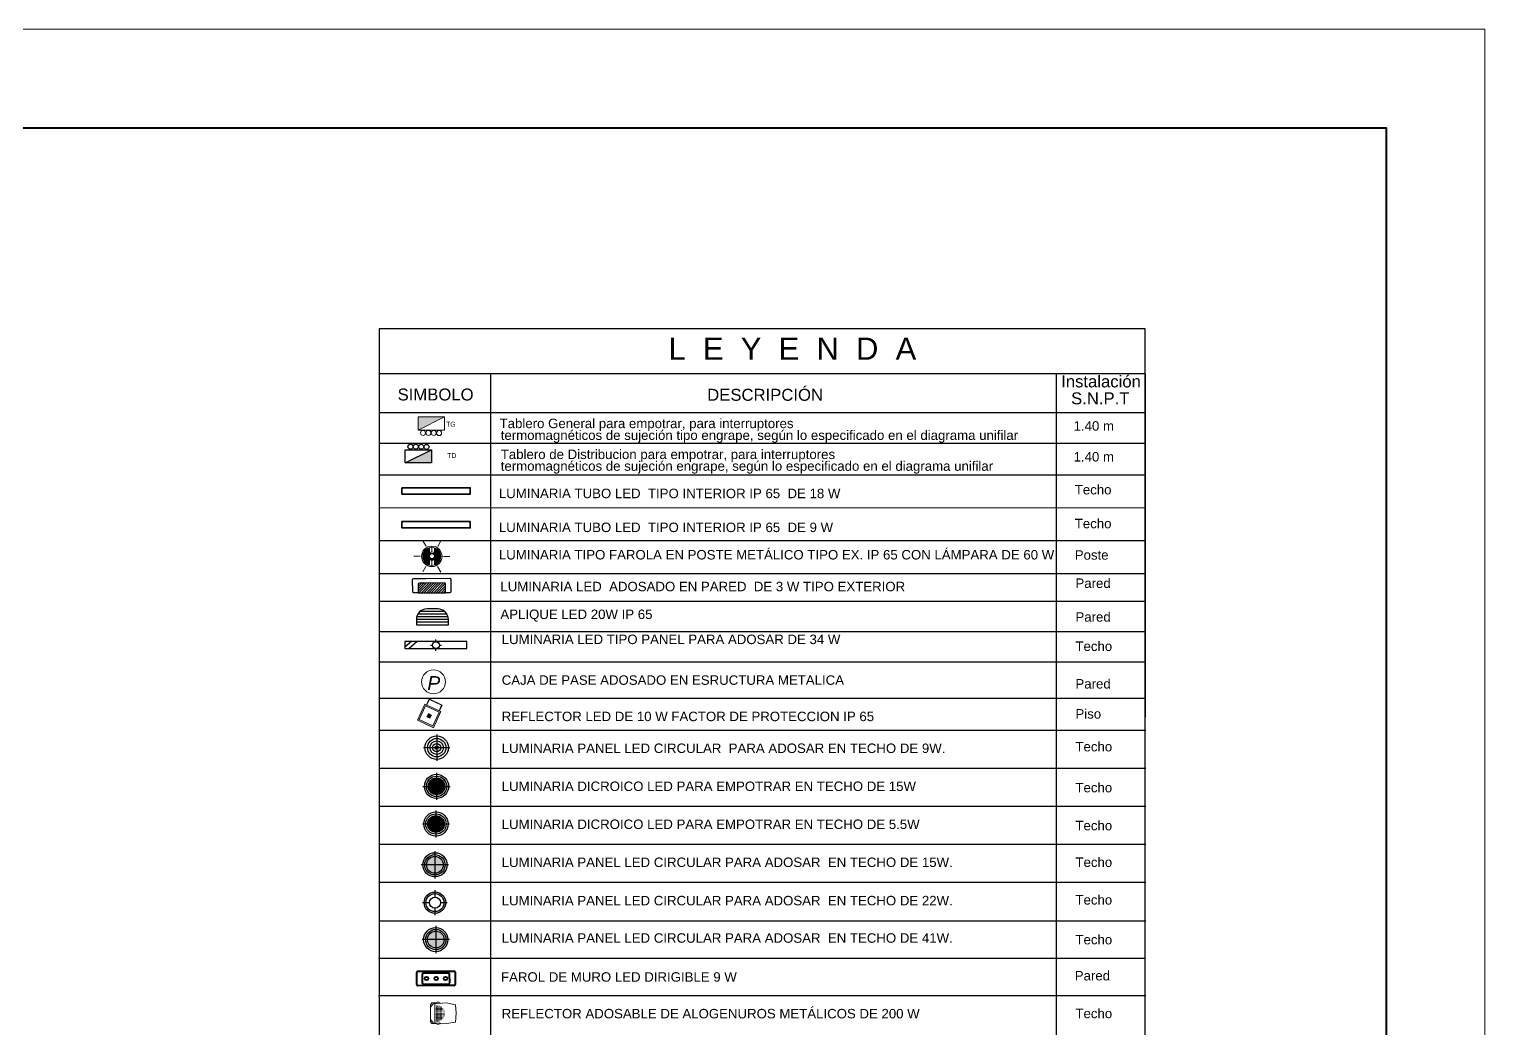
# Model space of a CAD drawing. Header units: metres. Extents: x -17 to 101, y 0 to 79.
# Drawn here: x 35.33 to 50.1, y 63.29 to 73.43 of the extents above; entities that cross this region are included whole.
import ezdxf
from ezdxf.enums import TextEntityAlignment as Align
from ezdxf.lldxf.tags import DXFTag

# ---------------------------------------------------------------- set-up
doc = ezdxf.new("R2010")
doc.units = ezdxf.units.M
doc.set_wipeout_variables(frame=1)
doc.linetypes.add('CONTINUA', pattern=[0])
doc.linetypes.add('HIDDEN2', pattern=[0.1875, 0.125, -0.0625])
for name, color, linetype in [('.', 40, 'Continuous'), ('IE-LEYENDA', 142, 'Continuous'), ('RED DE HUMO', 32, 'ACI')]:
    doc.layers.add(name, color=color, linetype=linetype)
for name, color, linetype, lineweight in [('A-DOOR', 31, 'Continuous', 18), ('ALUMBRADO', 1, 'Continuous', 30), ('alumbrado exterior', 3, 'Continuous', 15), ('Artefactos', 1, 'Continuous', 9), ('Capa1', 7, 'Continuous', 5), ('circ-alumb', 4, 'Continuous', 35), ('Cotas varias El', 253, 'Continuous', 13), ('ROTULO', 253, 'Continuous', 0), ('TOMACORRIENTE', 5, 'HIDDEN2', 30)]:
    doc.layers.add(name, color=color, linetype=linetype, lineweight=lineweight)
doc.styles.add('ESC50', font='ariali.ttf', dxfattribs={"height": 0.05})
doc.styles.get("Standard").update_dxf_attribs({"font": 'arial.ttf'})
doc.styles.add('style1', font='arial.ttf', dxfattribs={"height": 0.35})
tags = doc.linetypes.add('ACI', pattern='A,0.5,-0.2,["ACI",Standard,S=0.1,R=0,X=-0.1,Y=-0.05],-0.25', length=0.95).pattern_tags.tags
tags[6] = DXFTag(74, 10)

# ---------------------------------------------------------------- blocks, each defined once
blk = doc.blocks.new('TD ALUMBRADO 1')
at = {"layer": 'ALUMBRADO'}
h = blk.add_hatch(color=256, dxfattribs=at)
h.dxf.hatch_style = 1
h.paths.add_polyline_path([(-0.5, 0), (0, 0.25), (0, 0)])
at = {"layer": 'ALUMBRADO', "color": 5}
for points in [[(-0.5, 0), (0, 0.25), (0, 0), (-0.5, 0)], [(-0.5, 0), (-0.5, 0.25), (0, 0.25), (0, 0), (-0.5, 0)]]:
    blk.add_lwpolyline(points, dxfattribs=at)
for centre in [(-0.396537622926644, 0.3074199967925324), (-0.2949788085725231, 0.3065225337097672), (-0.1934199942184023, 0.3056250706260926), (-0.09186117986428144, 0.3047276075428726)]:
    blk.add_circle(centre, 0.04729619983800148, dxfattribs=at)
blk = doc.blocks.new('ADOSADO')
at = {"color": 1, "lineweight": 25}
blk.add_wipeout([(-0.6299999999998818, 0.01500000000002788), (0.6400000000001091, 0.01500000000002788), (0.640000000000109, 0.15499999999997316), (-0.6299999999998818, 0.15499999999997316)], dxfattribs=at).dxf.layer = 'ALUMBRADO'
at = {"layer": 'ALUMBRADO', "color": 1, "lineweight": 25}
blk.add_lwpolyline([(-0.6299999999998818, 0.0150000000000273), (0.6400000000001091, 0.0150000000000273), (0.6400000000001091, 0.1549999999999727), (-0.6299999999998818, 0.1549999999999727)], close=True, dxfattribs=at)
at = {"layer": 'ALUMBRADO', "lineweight": 25}
for points in [[(-0.4959400231371216, 0.1549999999999728), (-0.6299999999998818, 0.04090080989395585)], [(-0.3793544383481735, 0.1549999999999728), (-0.543846375086201, 0.0150000000000273)], [(-0.1107146317241639, 0.08499999999999988), (-0.06483975131651082, 0.08499999999999988)], [(0.005000000000113696, 0.1548397513166244), (0.005000000000113703, 0.2007146317242774)], [(0.005000000000113679, -0.03071463172427767), (0.005000000000113678, 0.0151602486833754)], [(0.0748397513167382, 0.08499999999999991), (0.1207146317243912, 0.08499999999999988)]]:
    blk.add_lwpolyline(points, dxfattribs=at)
blk.add_circle((0.005000000000113691, 0.08499999999999991), 0.06983975131662451, dxfattribs=at)
blk = doc.blocks.new('*U28')
at = {"color": 2}
blk.add_lwpolyline([(-6.938893903907228e-18, -0.07058197215089557), (0, 0.07058197215089557)], dxfattribs=at)
blk = doc.blocks.new('*U29')
at = {"color": 0, "linetype": 'ByBlock', "lineweight": -2, "transparency": 16777216}
blk.add_blockref('*U28', (-0.03698911836055317, 1.246226080573407), dxfattribs=at)
for p, rotation in [((-0.3233873995355707, 1.083482873302389), 59.99999999999999), ((0.2471497740170132, 1.079569497111151), 299.9999999999999), ((-0.3256467883330222, 0.7540830825691167), 120), ((-0.04150789595545606, 0.5874264991068616), 180), ((0.2448903852195616, 0.7501697063778788), 239.9999999999999)]:
    blk.add_blockref('*U28', p, dxfattribs=dict(at, rotation=rotation))
blk = doc.blocks.new('A$C0124305E')
at = {"color": 114, "lineweight": 0}
blk.add_wipeout([(0.002259388797451344, 0.2974922509032759), (0.04919605317039201, 0.2977227911339744), (0.08292106847715121, 0.2865621955450325), (0.11839121383377313, 0.2740706199810229), (0.1539976485676788, 0.2559254111682573), (0.18184904169248217, 0.23698233576509187), (0.2078566014381611, 0.21445871207274358), (0.24765973544193037, 0.1663586355381219), (0.26818501571173625, 0.1299030982247693), (0.28013500261899266, 0.10058739425478003), (0.2945246177705546, 0.03622069944100992), (0.29540829923535605, -0.01645684611703746), (0.29000921076599734, -0.05484589053523525), (0.2810524736428836, -0.08790021472502657), (0.2733679060593618, -0.10828855968393192), (0.2622875822262859, -0.13170341902162414), (0.24915738709432572, -0.15407962198313718), (0.23549807505962272, -0.1733972486374457), (0.2154378858937381, -0.19680027139593587), (0.2029446121138473, -0.20914497249708502), (0.17442354118536726, -0.23250869371228478), (0.15283950026194904, -0.24662393790459308), (0.12581325504863008, -0.2607929317854478), (0.11393023014560565, -0.26593719428982876), (0.1010109838123547, -0.2708412273608071), (0.07614605580074951, -0.2783895539866148), (0.0491960523658377, -0.28394366091530104), (0.003696052543818784, -0.2875042208656666), (-0.0418039477972555, -0.2875042208656666), (-0.08515399630674976, -0.27368310205197327), (-0.11230043526882613, -0.26352063528968445), (-0.13623710835338143, -0.2518601347187806), (-0.16505111870988137, -0.23391977539042835), (-0.18998444856239796, -0.214193895556891), (-0.21762564936032622, -0.18624478734216704), (-0.23624452284261963, -0.16229071249970406), (-0.257981615259147, -0.12569870496197671), (-0.2771292845782803, -0.07681730068949022), (-0.28512379851454195, -0.04125726005906716), (-0.2888039474561811, 0.004995779134333356), (-0.2864663843167065, 0.041901201976533686), (-0.2815846093974876, 0.06958056002217128), (-0.2662576930893532, 0.11760672539898687), (-0.2464341667222063, 0.15662401994035935), (-0.20979998656208107, 0.2049349981137326), (-0.17824563524122822, 0.23402300949336385), (-0.1520769901080107, 0.2525659897473861), (-0.11589060588587258, 0.2719326277064633), (-0.04180394659011475, 0.29393521929232236)], dxfattribs=at).dxf.layer = 'Capa1'
at = {"layer": 'Capa1', "lineweight": 0, "true_color": 0xfecc66}
h = blk.add_hatch(color=31, dxfattribs=at)
edge = h.paths.add_edge_path()
edge.add_line((0.04919605288887385, 0.08599072657525564), (0.04919605304021379, 0.1951076067984107))
edge.add_ellipse((0, 0), major_axis=(0.1422800581706495, 0.1422800581706495), ratio=0.9999999984486516, start_angle=239.15203313530708, end_angle=390.84796677580715, ccw=False)
edge.add_line((0.04919605243485414, -0.1951076067984103), (0.049196052661864, -0.07599916709586974))
edge.add_line((0.04919605266186411, -0.07599916709586974), (0.04919605326722376, -0.0514901673421263))
edge.add_ellipse((0, 0), major_axis=(0.05035617673200633, 0.05035617673200633), ratio=0.999999992103755, start_angle=268.6947537270187, end_angle=361.305247230614)
edge.add_line((0.04919605281320394, 0.05149016855284572), (0.04919605288887391, 0.08599072657525542))
edge = h.paths.add_edge_path()
edge.add_line((-0.04180394772556617, -0.05765343829989433), (-0.04180394772556617, -0.07599916588515043))
edge.add_line((-0.04180394772556617, -0.07599916588515043), (-0.04180394780123614, -0.1968239310197533))
edge.add_ellipse((0, 0), major_axis=(0.1422800582034076, 0.1422800582034076), ratio=0.9999999980777246, start_angle=56.991011694615906, end_angle=213.0089881952459, ccw=False)
edge.add_line((-0.04180394704453649, 0.1968239310197534), (-0.04180394749855626, 0.08599072657525564))
edge.add_line((-0.0418039474985562, 0.08599072657525564), (-0.04180394757422617, 0.05765343829989455))
edge.add_ellipse((0, 0), major_axis=(0.05035617640502815, 0.05035617640502815), ratio=0.9999999986875031, start_angle=80.94550216335915, end_angle=189.0544977614403)
at = {"layer": 'Capa1', "color": 114, "lineweight": 0}
for p, q in [((-0.04180394757422623, 0.03389166910201324), (-0.0418039474985562, 0.08599072657525564)), ((0.003696052695158825, 0.09789589457213876), (0.003696052846498765, 0.2271843240596353)), ((0.04919605288887385, 0.08599072657525564), (0.04919605281320394, 0.03389166789129394)), ((-0.04180394772556617, -0.07599916588515043), (-0.04180394764989614, -0.02390010962262745)), ((0.003696052392479054, -0.08790433509275308), (0.003696052241139114, -0.2271843240596353)), ((0.04919605394825333, -0.02390010841190815), (0.04919605387258341, -0.07599916588515043))]:
    blk.add_line(p, q, dxfattribs=at)
for centre, radius in [((0, 0), 0.2272143878100906), ((0, 0), 0.2012143878100906), ((0, 0), 0.07121438781006095), ((0.003696052543818884, 0.004995779134333134), 0.05390011509880426)]:
    blk.add_circle(centre, radius, dxfattribs=at)
for start, end in [(60.67431455134843, 119.3256852626295), (240.6743145513485, 299.3256852626295)]:
    blk.add_arc((0.003696052543818884, 0.004995779134333134), 0.09290011509880426, start, end, dxfattribs=at)
at = {"rotation": 89.99999999999999}
blk.add_blockref('*U29', (0.9168262898401341, 0.03924850715800443), dxfattribs=at)
blk = doc.blocks.new('LUM PARED')
at = {"layer": 'ALUMBRADO'}
h = blk.add_hatch(dxfattribs=at)
h.set_pattern_fill('ANSI31', color=5, scale=2.5)
h.set_pattern_definition([(45, (0, 0.8839698251096024), (-0.2209708691207961, 0.2209708691207961), [])])
edge = h.paths.add_edge_path()
edge.add_line((-2.468195450446842, 0), (2.468195450446842, 0))
edge.add_line((2.468195450446842, 0), (2.468195450446842, 1.567939650219216))
edge.add_arc((2.268195450446854, 1.567939650219216), 0.1999999999999886, 0, 90)
edge.add_line((2.268195450446854, 1.767939650219205), (-2.268195450446854, 1.767939650219205))
edge.add_arc((-2.268195450446854, 1.567939650219216), 0.1999999999999886, 90, 180)
edge.add_line((-2.468195450446842, 1.567939650219216), (-2.468195450446842, 0))
at = {"layer": 'ALUMBRADO', "color": 5}
for points in [[(-1.077558463617265, 1.767939650219205), (-2.268195450446854, 1.767939650219205, 0.414213562373095), (-2.468195450446842, 1.567939650219216), (-2.468195450446842, 0), (-3.250369740128178, 0, -0.414213562373095), (-3.450369740128167, 0.1999999999999886), (-3.450369740128167, 2.407037934424636, -0.414213562373095), (-3.250369740128178, 2.607037934424625), (-1.107544794738601, 2.607037934424625), (3.250369740128178, 2.607037934424625, -0.414213562373095), (3.450369740128167, 2.407037934424636), (3.450369740128167, 0.1999999999999886, -0.414213562373095), (3.250369740128178, 0), (2.468195450446842, 0), (2.468195450446842, 1.567939650219216, 0.414213562373095), (2.268195450446854, 1.767939650219205)], [(-2.468195450446842, 0), (2.468195450446842, 0), (2.468195450446842, 1.567939650219216, 0.414213562373095), (2.268195450446854, 1.767939650219205), (-2.268195450446854, 1.767939650219205, 0.414213562373095), (-2.468195450446842, 1.567939650219216)]]:
    blk.add_lwpolyline(points, format="xyb", close=True, dxfattribs=at)
blk = doc.blocks.new('LED')
at = {"layer": 'ALUMBRADO'}
h = blk.add_hatch(color=256, dxfattribs=at)
h.dxf.hatch_style = 1
edge = h.paths.add_edge_path(flags=17)
edge.add_arc((0, 0), 0.1346349623606796, 0, 360)
edge = h.paths.add_edge_path()
edge.add_arc((0, 0), 0.1617757544291456, 0, 360)
for points in [[(-0.1848241024424624, 0), (-0.08244033697331493, 0)], [(0, 0.1848241024424624), (0, 0.08244033697331493)], [(0.08244033697331493, 0), (0.1848241024424624, 0)], [(0, -0.08244033697331493), (0, -0.1848241024424624)]]:
    blk.add_lwpolyline(points, dxfattribs=at)
at = {"layer": 'ALUMBRADO', "linetype": 'CONTINUA', "ltscale": 0.003}
for radius in [0.1617757544291456, 0.1346349623606796, 0.08244033697331495]:
    blk.add_circle((0, 0), radius, dxfattribs=at)
blk = doc.blocks.new('LED PASILLO')
at = {"layer": 'ALUMBRADO'}
h = blk.add_hatch(color=202, dxfattribs=at)
h.dxf.hatch_style = 1
edge = h.paths.add_edge_path()
edge.add_line((0, 0.1375511748460667), (0, -0.1375511748460667))
edge.add_line((-0.1375511748460667, 0), (0.1375511748460667, 0))
edge = h.paths.add_edge_path()
edge.add_line((-4.547473508864641e-13, 0), (0, 0.0845485156110044))
edge.add_arc((0, 2.273736754432321e-13), 0.08454851561089072, 90, 180)
edge.add_line((-0.0845485156110044, 2.273736754432321e-13), (-4.547473508864641e-13, 0))
edge = h.paths.add_edge_path()
edge.add_line((0.08454851561077703, 0), (-4.547473508864641e-13, 0))
edge.add_line((-4.547473508864641e-13, 0), (0, -0.08454851561066334))
edge.add_arc((0, 2.273736754432321e-13), 0.08454851561089072, 270, 359.9999999998459)
at = {"layer": 'ALUMBRADO', "color": 202}
for points in [[(-0.1375511748460667, 0), (0.1375511748460667, 0)], [(0, 0.1375511748460667), (0, -0.1375511748460667)]]:
    blk.add_lwpolyline(points, dxfattribs=at)
for radius in [0.1222244454256497, 0.1028454190172301, 0.08454851561067347]:
    blk.add_circle((0, 0), radius, dxfattribs=at)
blk = doc.blocks.new('LED SUM')
at = {"layer": 'ALUMBRADO', "color": 44}
for p, q in [((-0.1375511748460667, 0), (0.1375511748461804, 0)), ((0, 0.1375511748460667), (0, -0.1375511748460667))]:
    blk.add_line(p, q, dxfattribs=at)
for radius in [0.1222244454256497, 0.09603158152843108, 0.06983871763121244, 0.04364585373399379, 0.01745298983677515]:
    blk.add_circle((0, 0), radius, dxfattribs=at)
blk = doc.blocks.new('LED CENTRAL')
at = {"layer": 'ALUMBRADO'}
h = blk.add_hatch(color=5, dxfattribs=at)
h.dxf.hatch_style = 1
edge = h.paths.add_edge_path()
edge.add_arc((0, 0), 0.08454851561067347, 0, 360)
at = {"layer": 'ALUMBRADO', "color": 5}
for points in [[(-0.1375511748460667, 0), (0.1375511748461804, 0)], [(0, 0.1375511748460667), (0, -0.1375511748460667)]]:
    blk.add_lwpolyline(points, dxfattribs=at)
for radius in [0.1222244454256497, 0.1028454190172301, 0.08454851561067347]:
    blk.add_circle((0, 0), radius, dxfattribs=at)
blk = doc.blocks.new('LUM PARED 20 W')
at = {"layer": 'ALUMBRADO', "color": 6}
blk.add_lwpolyline([(-0.05000000000001137, -0.1499999999999999), (0.05000000000001137, -0.1499999999999999, 0.414213562373095), (0.1500000000000057, -0.04999999999999982), (0.1500000000000057, 0), (-0.1500000000000057, 0), (-0.1500000000000057, -0.04999999999999982, 0.414213562373095)], format="xyb", close=True, dxfattribs=at)
for points in [[(-0.1500000000000057, -0.02499999999999991), (0.1500000000000057, -0.02499999999999991)], [(-0.1500000000000057, -0.04999999999999982), (0.1500000000000057, -0.04999999999999982)], [(-0.1468245836551887, -0.07499999999999973), (0.1468245836551603, -0.07499999999999973)], [(-0.1366025403784477, -0.09999999999999964), (0.1366025403784192, -0.09999999999999964)], [(-0.1161437827766463, -0.1249999999999996), (0.1161437827765894, -0.1249999999999996)]]:
    blk.add_lwpolyline(points, dxfattribs=at)
blk = doc.blocks.new('REFLECTOR NEOS')
at = {"layer": 'Artefactos', "color": 5, "lineweight": 20, "ltscale": 0.1}
for points in [[(-0.2473198585212231, -0.0061899148859092), (-0.2473198585212231, 0.2862664647400379), (-0.1969460509717464, 0.345210631377995), (-0.0609561912715435, 0.345067547634244), (-0.0451450292021036, 0.3557428186759353), (-0.013092752546072, 0.3662127954885364), (0.0347845554351807, 0.3662127954885364), (0.0682792514562607, 0.355537524446845), (0.0873774699866772, 0.3397299125790596), (0.0881212763488293, 0.3289139606058598)], [(-0.0653250627219677, 0.3183615449815988), (-0.0653250627219677, 0.3354374086484313), (-0.1275156326591968, 0.3354374086484313), (-0.238332461565733, 0.2062081564217806), (-0.238332461565733, -0.0061899148859084)], [(-0.0941041521728039, 0.3163824239745736), (-0.0941041521728039, -0.3287622537463903), (0.2936160452663898, -0.3554255468770862), (0.6030848622322083, -0.29322156496346), (0.6279805079102517, -0.0061899148859084), (0.6030848622322083, 0.2968359785154462), (0.2936160452663898, 0.3430457171052694), (-0.0941041521728039, 0.3163824239745736)], [(-0.2473198585212231, -0.0061899148859075), (-0.2473198585212231, -0.2986462945118546), (-0.1969460509717464, -0.3575904611498117), (-0.0609561912715435, -0.3574473774060607), (-0.0451450292021036, -0.368122648447752), (-0.013092752546072, -0.3785926252603531), (0.0347845554351807, -0.3785926252603531), (0.0682792514562607, -0.3679173542186618), (0.0873774699866772, -0.3521097423508763), (0.0881212763488293, -0.3412937903776765)], [(-0.0653250627219677, -0.3307413747534156), (-0.0653250627219677, -0.347817238420248), (-0.1275156326591968, -0.347817238420248), (-0.238332461565733, -0.2185879861935973), (-0.238332461565733, -0.0061899148859084)]]:
    blk.add_lwpolyline(points, dxfattribs=at)
for centre in [(-0.04481216147542, 0.2575377933681011), (-0.04481216147542, 0.2143390290439129), (-0.04481216147542, 0.1717996932566166), (-0.04481216147542, 0.1282214466482401), (-0.04481216147542, 0.08534617628902201), (-0.04481216147542, 0.0429748073220253), (-0.04481216147542, 0), (0, 0.2575377933681011), (0, 0.2143390290439129), (0, 0.1717996932566166), (0, 0.1282214466482401), (0, 0.08534617628902201), (0, 0.0429748073220253), (0, 0), (0.0006379932165146, 0.2582034431397915), (0.042981393635273, 0.258421178907156), (0.0439106449484825, 0.2575377933681011), (0.0439106449484825, 0.2143390290439129), (0.0439106449484825, 0.1717996932566166), (0.0439106449484825, 0.1282214466482401), (0.0439106449484825, 0.08534617628902201), (0.0439106449484825, 0.0429748073220253), (0.0439106449484825, 0), (0.0878212936222553, 0.2143390290439129), (0.0878212936222553, 0.1717996932566166), (0.0878212936222553, 0.1282214466482401), (0.0878212936222553, 0.08534617628902201), (0.0878212936222553, 0.0429748073220253), (0.0878212936222553, 0), (0.130996860563755, 0.2143390290439129), (0.130996860563755, 0.1717996932566166), (0.130996860563755, 0.1282214466482401), (0.130996860563755, 0.08534617628902201), (0.130996860563755, 0.0429748073220253), (0.130996860563755, 0), (0.1748936381191015, 0.1717996932566166), (0.1748936381191015, 0.1282214466482401), (0.1748936381191015, 0.08534617628902201), (0.1748936381191015, 0.0429748073220253), (0.1748936381191015, 0), (0.2184436805546284, 0.08534617628902201), (0.2184436805546284, 0.0429748073220253), (0.2184436805546284, 0), (-0.04481216147542, -0.0438955184072256), (-0.04481216147542, -0.0877910368144512), (-0.04481216147542, -0.1298575755208731), (-0.04481216147542, -0.1728386040776968), (-0.04481216147542, -0.2158134113997221), (-0.04481216147542, -0.2594787515699863), (0, -0.0438955184072256), (0, -0.0877910368144512), (0, -0.1298575755208731), (0, -0.1728386040776968), (0, -0.2158134113997221), (0, -0.2594787515699863), (0.0439106449484825, -0.0438955184072256), (0.0439106449484825, -0.0877910368144512), (0.0439106449484825, -0.1298575755208731), (0.0439106449484825, -0.1728386040776968), (0.0439106449484825, -0.2158134113997221), (0.0439106449484825, -0.2594787515699863), (0.0878212936222553, -0.0438955184072256), (0.0878212936222553, -0.0877910368144512), (0.0878212936222553, -0.1298575755208731), (0.0878212936222553, -0.1728386040776968), (0.0878212936222553, -0.2158134113997221), (0.130996860563755, -0.0438955184072256), (0.130996860563755, -0.0877910368144512), (0.130996860563755, -0.1298575755208731), (0.130996860563755, -0.1728386040776968), (0.130996860563755, -0.2158134113997221), (0.1748936381191015, -0.0438955184072256), (0.1748936381191015, -0.0877910368144512), (0.1748936381191015, -0.1298575755208731), (0.1748936381191015, -0.1728386040776968), (0.2184436805546284, -0.0438955184072256), (0.2184436805546284, -0.0877910368144512)]:
    blk.add_circle(centre, 0.0048623495577625, dxfattribs=at)
blk = doc.blocks.new('llum')
at = {"layer": 'Artefactos', "lineweight": 9, "xscale": 0.75, "yscale": 0.75, "zscale": 0.75, "rotation": 270}
blk.add_blockref('REFLECTOR NEOS', (0.0025746367225494, 0.0012141387487726), dxfattribs=at)
blk = doc.blocks.new('CAJ A DE PASO EMT')
at = {"layer": 'alumbrado exterior'}
blk.add_circle((0, 0), 0.2018504002154765, dxfattribs=at)
at = {"layer": 'IE-LEYENDA', "color": 7, "style": 'ESC50'}
blk.add_text('P', height=0.2348892726867098, dxfattribs=at).set_placement((0.005606623600897365, -0.1395406398356158), align=Align.CENTER)
blk = doc.blocks.new('REFLECTOR DE 10W')
at = {"layer": '.', "true_color": 0xf8d731}
h = blk.add_hatch(color=40, dxfattribs=at)
h.dxf.hatch_style = 1
h.paths.add_polyline_path([(-0.05064062662694369, 0.07500000000000284), (-0.2006406266269209, 0.07500000000000284), (-0.2006406266268641, -0.07499999999998865), (-0.05064062662694369, -0.07499999999999574)])
h.paths.add_polyline_path([(-0.06254751661577984, -0.06309311001115958), (-0.1887337366380279, -0.06309311001115248), (-0.1887337366380848, 0.06309311001116669), (-0.06254751661577984, 0.06309311001116669)], flags=16)
h.paths.add_polyline_path([(-0.1111876031453107, 0.0144530234816429), (-0.1111876031453107, -0.0144530234816358), (-0.1400936501084971, -0.0144530234816287), (-0.1400936501085539, 0.0144530234816429)], flags=0)
at = {"layer": '.'}
h = blk.add_hatch(color=5, dxfattribs=at)
h.dxf.hatch_style = 1
h.paths.add_polyline_path([(-0.1400936501085539, 0.0144530234816429), (-0.1400936501084971, -0.01445302348162869), (-0.1111876031453107, -0.01445302348163579), (-0.1111876031453107, 0.0144530234816429)])
at = {"layer": 'alumbrado exterior', "color": 40, "true_color": 0xf8d731}
for points in [[(-0.2006406266269209, 0.07500000000000284), (-0.05064062662694369, 0.07500000000000284), (-0.05064062662694369, -0.07499999999999574), (-0.2006406266268641, -0.07499999999998863)], [(-0.1887337366380848, 0.06309311001116669), (-0.06254751661577984, 0.06309311001116669), (-0.06254751661577984, -0.06309311001115958), (-0.1887337366380279, -0.06309311001115248)]]:
    blk.add_lwpolyline(points, close=True, dxfattribs=at)
at = {"layer": 'alumbrado exterior', "color": 5}
blk.add_lwpolyline([(-0.1400936501085539, 0.0144530234816429), (-0.1111876031453107, 0.0144530234816429), (-0.1111876031453107, -0.0144530234816358), (-0.1400936501084971, -0.01445302348162869)], close=True, dxfattribs=at)
at = {"layer": 'alumbrado exterior'}
for points in [[(-0.05064062662694369, 0.06056938561071945), (0.003641253811963452, 0.06056938561071945), (0.003641253811963452, -0.06056938561071945), (-0.05064062662694369, -0.06056938561071945)], [(-0.05064062662694369, 0.05692813179873468), (0, 0.05692813179873468), (0, -0.05692813179874179), (-0.05064062662694369, -0.05692813179873468)]]:
    blk.add_lwpolyline(points, dxfattribs=at)
blk = doc.blocks.new('411')
at = {"layer": 'ALUMBRADO'}
h = blk.add_hatch(color=1, dxfattribs=at)
h.dxf.hatch_style = 1
edge = h.paths.add_edge_path()
edge.add_line((114.3034443857643, 245.2664994032348), (114.0733075151293, 245.2664994032348))
edge.add_line((114.1883759504468, 245.3815678385523), (114.1883759504468, 245.1514309679173))
edge = h.paths.add_edge_path()
edge.add_line((114.1883759504468, 245.2664994032351), (114.2591050111812, 245.2664994032348))
edge.add_arc((114.188375950447, 245.2664994032348), 0.07072906073429065, -1.272221872585407e-14, 89.99999999999999)
edge.add_line((114.188375950447, 245.3372284639692), (114.1883759504468, 245.2664994032351))
edge = h.paths.add_edge_path()
edge.add_line((114.1883759504468, 245.1957703425006), (114.1883759504468, 245.2664994032351))
edge.add_line((114.1883759504468, 245.2664994032351), (114.1176468897127, 245.2664994032348))
edge.add_arc((114.188375950447, 245.2664994032348), 0.07072906073429065, 180, 269.9999999998459)
at = {"layer": 'ALUMBRADO', "color": 5}
for points in [[(114.1883759504468, 245.3815678385523), (114.1883759504468, 245.1514309679173)], [(114.3034443857643, 245.2664994032348), (114.0733075151293, 245.2664994032348)]]:
    blk.add_lwpolyline(points, dxfattribs=at)
for radius in [0.1022468598208273, 0.08603533527886388, 0.07072906073410891]:
    blk.add_circle((114.1883759504468, 245.2664994032348), radius, dxfattribs=at)
blk = doc.blocks.new('d')
at = {"layer": 'ALUMBRADO'}
h = blk.add_hatch(color=1, dxfattribs=at)
h.dxf.hatch_style = 1
edge = h.paths.add_edge_path()
edge.add_arc((114.505042033893, 245.3305113601652), 0.07072906073410891, 0, 360)
at = {"layer": 'ALUMBRADO', "color": 5}
for points in [[(114.505042033893, 245.4455797954827), (114.505042033893, 245.2154429248478)], [(114.3899735985755, 245.3305113601652), (114.6201104692106, 245.3305113601652)]]:
    blk.add_lwpolyline(points, dxfattribs=at)
for radius in [0.1022468598208273, 0.08603533527886388, 0.07072906073410891]:
    blk.add_circle((114.505042033893, 245.3305113601652), radius, dxfattribs=at)
blk = doc.blocks.new('dir')
at = {"layer": 'A-DOOR', "color": 2, "lineweight": 40}
for centre in [(114.3737102061473, 247.0264823422019), (114.4555188079867, 247.0264823422019), (114.534109624733, 247.0264823422019)]:
    blk.add_circle(centre, 0.01438469898770771, dxfattribs=at)
at = {"layer": 'ALUMBRADO', "color": 5, "lineweight": 40}
for p, q in [((114.2921691925918, 246.9745601736758), (114.2915771338019, 247.0779947057388)), ((114.3008966358973, 247.0874215116156), (114.4013217767896, 247.0879963446642)), ((114.3378325841409, 247.062125622261), (114.3382531987745, 246.9886429233486)), ((114.3378325841409, 247.062125622261), (114.3382531987745, 246.9886429233486)), ((114.5597535385133, 247.0727693578812), (114.3471520862364, 247.0715524281378)), ((114.4029522053321, 247.0718718277651), (114.3471520862364, 247.0715524281378)), ((114.3476800046513, 246.9793234212531), (114.5602814569282, 246.9805403509966)), ((114.3476800046513, 246.9793234212531), (114.5044813378325, 246.9802209513693)), ((114.4013217767896, 247.0879963446642), (114.6055587967583, 247.0891653964352)), ((114.5597535385133, 247.0727693578812), (114.4029522053321, 247.0718718277651)), ((114.5696009590236, 246.9899671568734), (114.5691803443901, 247.0634498557857)), ((114.5696009590236, 246.9899671568734), (114.5691803443901, 247.0634498557857)), ((114.6149856026351, 247.0798458943397), (114.615577661425, 246.9764113622767)), ((114.5696009590236, 246.9667747307525), (114.3015959984686, 246.9652406715803)), ((114.6062581593295, 246.9669845563999), (114.5696009590236, 246.9667747307525))]:
    blk.add_line(p, q, dxfattribs=at)
for centre, radius, start, end in [((114.300950287788, 247.0780483576295), 0.009373307536463624, 90.32795719899123, 180.327957199164), ((114.3472057381271, 247.0621792741516), 0.00937330753646338, 90.32795719890336, 180.3279571989902), ((114.3472057381271, 247.0621792741516), 0.00937330753646338, 90.32795719890336, 180.3279571989902), ((114.3476263527606, 246.9886965752393), 0.00937330753647751, 180.3279571988145, 270.3279571989041), ((114.3476263527606, 246.9886965752393), 0.00937330753647751, 180.3279571988145, 270.3279571989041), ((114.559807190404, 247.0633962038951), 0.00937330753647751, 0.3279571988160077, 90.32795719890336), ((114.559807190404, 247.0633962038951), 0.00937330753647751, 0.3279571988160077, 90.32795719890336), ((114.5602278050375, 246.9899135049827), 0.00937330753646338, 270.3279571989041, 0.3279571989904052), ((114.5602278050375, 246.9899135049827), 0.00937330753646338, 270.3279571989041, 0.3279571989904052), ((114.6056124486489, 247.0797922424491), 0.009373307536463461, 0.3279571989902334, 90.32795719899023), ((114.3015423465779, 246.9746138255664), 0.009373307536435041, 180.327957198817, 270.3279571989913), ((114.6062045074388, 246.976357710386), 0.009373307536463461, 270.3279571989902, 0.3279571989902334)]:
    blk.add_arc(centre, radius, start, end, dxfattribs=at)

msp = doc.modelspace()

# ---------------------------------------------------------------- hatches: boundary and pattern name
at = {"layer": 'ROTULO'}
h = msp.add_hatch(color=5, dxfattribs=at)
h.dxf.hatch_style = 1
h.paths.add_polyline_path([(39.54714476172298, 69.49847122812798), (39.27973898335429, 69.36479890016034), (39.27975120784097, 69.4984956771014)])

# ---------------------------------------------------------------- linework, layer by layer
at = {"layer": 'A-DOOR', "color": 2, "lineweight": 35}
for points in [[(39.11453224419205, 68.77992316164034), (39.80863477278201, 68.77992316164034), (39.80863477278201, 68.71517071174435), (39.11453224419205, 68.71517071174435)], [(39.11453224419205, 68.43606872606512), (39.80863477278201, 68.43606872606512), (39.80863477278201, 68.37131627616907), (39.11453224419205, 68.37131627616907)]]:
    msp.add_lwpolyline(points, close=True, dxfattribs=at)
at = {"layer": 'Cotas varias El'}
msp.add_lwpolyline([(-9.745758688950446e-08, 73.43004631487563), (50.09999990254241, 73.43004631487563), (50.09999990254241, 37.93004631487563), (-9.745758688950446e-08, 37.93004631487563), (-9.745758688950446e-08, 73.43004631487563)], dxfattribs=at)
at = {"layer": 'Cotas varias El', "lineweight": 40}
msp.add_lwpolyline([(0.9999999025424131, 72.43004631487563), (49.09999990254241, 72.43004631487563), (49.09999990254241, 38.93004631487563), (0.9999999025424131, 38.93004631487563)], close=True, dxfattribs=at)
at = {"layer": 'IE-LEYENDA', "linetype": 'Continuous'}
for p, q in [((38.8834492934472, 70.39169139449069), (38.8835691819914, 57.63467876628965)), ((46.65423406248431, 70.39145205207467), (38.8834492934472, 70.39169139449069)), ((46.65405930566243, 63.54695911070507), (46.65423406248431, 70.39145205207473)), ((46.65736741203195, 69.93321635795616), (38.88343597803781, 69.93344224616362)), ((40.01217381926648, 69.93340944827105), (40.01211736984231, 67.99070532140382)), ((45.75552004489721, 57.63447908708258), (45.75583676414243, 69.93324255385761)), ((46.65099660427964, 57.63445306709889), (46.65736741203193, 69.9332163579561)), ((38.88342464569176, 69.5434401362516), (46.65421240487899, 69.54321433940606)), ((38.88341555747792, 69.23066970722095), (46.65420441907685, 69.23044391034364)), ((38.88340624876517, 68.9103108272023), (46.65419623952289, 68.91008503029207)), ((38.88346811392142, 68.57751684775604), (46.65423444860437, 68.57729080251357)), ((38.88347157215347, 68.2441651766166), (46.65423671368018, 68.24393913140892)), ((40.01211736984231, 67.99070532140382), (40.01188957242135, 57.63464598053122)), ((38.88347503038553, 67.9108135038901), (46.65417072699904, 67.91086630463093)), ((38.88347795524527, 67.6288755529792), (46.66117559811576, 67.62864955535258)), ((38.88348114678978, 67.32123086568737), (46.66116665884238, 67.32100486839528)), ((38.88348434083822, 67.01334482632836), (46.66115771255608, 67.01311882939268)), ((38.88348816382371, 66.6448332345575), (46.66114700466483, 66.64460723804387)), ((38.88349151230999, 66.3220603541306), (46.66113895320689, 66.32183435794587)), ((38.88349551063006, 65.93664762329246), (46.66112775421561, 65.9364216275493)), ((38.88349950895002, 65.55123489245432), (46.66111655522423, 65.55100889715277)), ((38.88350350727004, 65.16582216161618), (46.66125459784865, 65.1655961624196)), ((38.8835075055901, 64.78040943077798), (46.6613926404732, 64.7801834276865)), ((38.88351157407872, 64.38823288640282), (46.66139530525541, 64.38800688335215)), ((38.88351157407872, 64.38823288640282), (46.66122080433746, 64.38800688842264)), ((38.87679371522229, 64.00958363895978), (46.65407111184007, 64.0093576535275)), ((38.87678782650768, 63.63093419648607), (46.65406522312543, 63.63070821105379)), ((38.88350903108748, 63.63093400118709), (46.66077374968644, 63.63070801612315))]:
    msp.add_line(p, q, dxfattribs=at)
at = {"layer": 'ROTULO', "color": 5}
for points in [[(39.54714476172298, 69.49847122812798), (39.27973898335429, 69.36479890016034), (39.27975120784097, 69.4984956771014), (39.54714476172298, 69.49847122812798)], [(39.54714476172298, 69.49847122812798), (39.54713253723669, 69.3647744511868), (39.27973898335429, 69.36479890016034), (39.27975120784097, 69.4984956771014), (39.54714476172298, 69.49847122812798)]]:
    msp.add_lwpolyline(points, dxfattribs=at)
for centre in [(39.32886248198182, 69.33552678938452), (39.38317478269417, 69.3350418716804), (39.43748708340648, 69.33455695397606), (39.49179938411902, 69.33407203627212)]:
    msp.add_circle(centre, 0.0252933980253473, dxfattribs=at)

# ---------------------------------------------------------------- block references
at = {"layer": 'A-DOOR', "color": 2, "lineweight": 80, "xscale": 1.2, "yscale": 1.2, "zscale": 1.2}
for name, p in [('d', (-97.94605710741757, -229.0266659488701)), ('411', (-97.56825262801769, -230.1220279772979)), ('dir', (-97.88423740250943, -232.6285054457326))]:
    msp.add_blockref(name, p, dxfattribs=at)
at = {"layer": 'ALUMBRADO', "xscale": 1.0841688, "yscale": 1.0841688, "zscale": 1.0841688, "rotation": 180}
msp.add_blockref('LUM PARED 20 W', (39.42396913240698, 67.38894191617527), dxfattribs=at)
at = {"layer": 'ALUMBRADO'}
for name, p, xscale, yscale, zscale in [('LED CENTRAL', (39.46566981459817, 65.75129273510203), 1.00386, 1.00386, 1.00386), ('LED', (39.44974777593309, 64.57215213945699), 0.6776055000000002, 0.6776055000000002, 0.6776055000000002)]:
    msp.add_blockref(name, p, dxfattribs=dict(at, xscale=xscale, yscale=yscale, zscale=zscale))
at = {"layer": 'alumbrado exterior', "xscale": 0.6000000000000001, "yscale": 0.6000000000000001, "zscale": 0.6000000000000001}
msp.add_blockref('CAJ A DE PASO EMT', (39.43474529956355, 66.81169976148374), dxfattribs=at)
at = {"layer": 'alumbrado exterior', "xscale": 1.2, "yscale": 1.2, "zscale": 1.2, "rotation": 64.76598913906687}
msp.add_blockref('REFLECTOR DE 10W', (39.45538034069813, 66.60259858119156), dxfattribs=at)
at = {"layer": 'circ-alumb', "xscale": -0.3985293312026946, "yscale": 0.3985293312062044, "zscale": 0.3985293312000001, "rotation": 90.00537949378331}
msp.add_blockref('llum', (39.47793063819115, 63.44945614361899), dxfattribs=at)
at = {"layer": 'RED DE HUMO', "xscale": 0.9735359766647802, "yscale": 0.9735359766647802, "zscale": 0.9735359766647802}
msp.add_blockref('LED SUM', (39.46748436350539, 66.14383328520381), dxfattribs=at)
at = {"layer": 'ROTULO', "xscale": 0.5347871099999987, "yscale": 0.5347871099999987, "zscale": 0.5347871099999987, "rotation": 359.9947611938667}
msp.add_blockref('TD ALUMBRADO 1', (39.41345112664524, 69.03123869036119), dxfattribs=at)
at = {"layer": 'TOMACORRIENTE', "xscale": 1.00386, "yscale": 1.00386, "zscale": 1.00386, "rotation": 270}
msp.add_blockref('LED PASILLO', (39.44937572109119, 64.9559928260988), dxfattribs=at)

# ---------------------------------------------------------------- texts
at = {"layer": 'IE-LEYENDA', "style": 'style1'}
for s, height, p in [('L  E  Y  E  N  D  A', 0.2248919338701288, (41.81841954879886, 70.07724059667686)), ('Instalación ', 0.1210956566993001, (45.80199596109972, 69.79691210797182)), ('DESCRIPCIÓN', 0.1210956566993001, (42.21134852375734, 69.66148284801261)), ('S.N.P.T', 0.1210956566993001, (45.90269686861188, 69.62552476205002)), ('Tablero General para empotrar, para interruptores', 0.096, (40.10556876110735, 69.38387903440992)), ('1.40 m', 0.096, (45.92774483098157, 69.35835453048117)), ('termomagnéticos de sujeción tipo engrape, según lo especificado en el diagrama unifilar', 0.096, (40.11726092562316, 69.26439557692044)), ('Tablero de Distribucion para empotrar, para interruptores', 0.096, (40.11725528929313, 69.07042114272133)), ('1.40 m', 0.096, (45.92773574276913, 69.04558410145074)), ('termomagnéticos de sujeción engrape, según lo especificado en el diagrama unifilar', 0.096, (40.11725183740985, 68.95162514789007)), ('LUMINARIA TUBO LED  TIPO INTERIOR IP 65  DE 18 W', 0.096, (40.09794122940906, 68.67382803687184)), ('Techo', 0.096, (45.93978463899037, 68.71179918081214)), ('LUMINARIA TUBO LED  TIPO INTERIOR IP 65  DE 9 W', 0.096, (40.09794122940906, 68.32997360129662)), ('Techo', 0.096, (45.93978463899037, 68.368505601859)), ('LUMINARIA TIPO FAROLA EN POSTE METÁLICO TIPO EX. IP 65 CON LÁMPARA DE 60 W', 0.096, (40.09799660303646, 68.05215611399927)), ('Poste', 0.096, (45.93984001261788, 68.05000308477725)), ('LUMINARIA LED  ADOSADO EN PARED  DE 3 W TIPO EXTERIOR', 0.096, (40.11370398038906, 67.72993319699509)), ('Pared', 0.096, (45.94677889705284, 67.76343677880237)), ('APLIQUE LED 20W IP 65', 0.096, (40.11370398038906, 67.44810457122253)), ('Pared', 0.096, (45.94675118439798, 67.42130648509561)), ('LUMINARIA LED TIPO PANEL PARA ADOSAR DE 34 W ', 0.096, (40.12697044620835, 67.19406685989162)), ('Techo', 0.096, (45.94675118439798, 67.12448942767622)), ('CAJA DE PASE ADOSADO EN ESRUCTURA METALICA', 0.096, (40.12696149991838, 66.78115179926766)), ('Pared', 0.096, (45.94675118439798, 66.74339966278978)), ('REFLECTOR LED DE 10 W FACTOR DE PROTECCION IP 65', 0.096, (40.12694141317186, 66.41264020819159)), ('Piso', 0.096, (45.94675118439798, 66.43852778213602)), ('LUMINARIA PANEL LED CIRCULAR  PARA ADOSAR EN TECHO DE 9W.', 0.096, (40.12694141317186, 66.08986732786155)), ('Techo', 0.096, (45.94675118439798, 66.10617504365115)), ('LUMINARIA DICROICO LED PARA EMPOTRAR EN TECHO DE 15W', 0.096, (40.12693021418048, 65.70445459746503)), ('Techo', 0.096, (45.94675118439798, 65.69112576153816)), ('LUMINARIA DICROICO LED PARA EMPOTRAR EN TECHO DE 5.5W', 0.096, (40.12693021418048, 65.31921460654274)), ('Techo', 0.096, (45.94675118439798, 65.30588577061587)), ('LUMINARIA PANEL LED CIRCULAR PARA ADOSAR  EN TECHO DE 15W.', 0.096, (40.12705705781653, 64.93362913233534)), ('Techo', 0.096, (45.94688922702247, 64.93451352056587)), ('LUMINARIA PANEL LED CIRCULAR PARA ADOSAR  EN TECHO DE 22W.', 0.096, (40.12705705781653, 64.54492078213849)), ('Techo', 0.096, (45.94688922702247, 64.55268434819669)), ('LUMINARIA PANEL LED CIRCULAR PARA ADOSAR  EN TECHO DE 41W.', 0.096, (40.12705705781653, 64.16567848597441)), ('Techo', 0.096, (45.94688922702247, 64.14920204376386)), ('FAROL DE MURO LED DIRIGIBLE 9 W', 0.096, (40.12011618640356, 63.77062706558746)), ('Pared', 0.096, (45.9399821491192, 63.78371649044186)), ('REFLECTOR ADOSABLE DE ALOGENUROS METÁLICOS DE 200 W', 0.096, (40.12681763849658, 63.39874124175253)), ('Techo', 0.096, (45.94669480020211, 63.40053091617591))]:
    msp.add_text(s, height=height, rotation=359.9983351830777, dxfattribs=at).set_placement(p)
at = {"layer": 'ROTULO', "style": 'style1'}
msp.add_text('SIMBOLO', height=0.1210956566993001, rotation=359.9983351830777, dxfattribs=at).set_placement((39.07089678319375, 69.66450241811953))
at = {"layer": 'ROTULO', "color": 5, "insert": (39.61121234149704, 69.42267763698004), "char_height": 0.05005607502451227, "attachment_point": 5, "rotation": 359.998335148614, "line_spacing_factor": 1.005125552525155, "style": 'style1'}
msp.add_mtext('TG', dxfattribs=at)
at = {"layer": 'ROTULO', "color": 6, "insert": (39.62076031605541, 69.1063921475959), "char_height": 0.05005607502451227, "attachment_point": 5, "rotation": 359.998335148614, "line_spacing_factor": 1.005125552525155, "style": 'style1'}
msp.add_mtext('TD', dxfattribs=at)

# ---------------------------------------------------------------- next in the draw order: block references
at = {"layer": 'ROTULO'}
for name, p, xscale, yscale, zscale in [('A$C0124305E', (39.41773955875027, 68.08363105569225), 0.4561832303149608, 0.4561832303149608, 0.4561832303149608), ('ADOSADO', (39.45783209829013, 67.14196589599266), 0.4951732500000001, 0.4951732500000001, 0.4951732500000001)]:
    msp.add_blockref(name, p, dxfattribs=dict(at, xscale=xscale, yscale=yscale, zscale=zscale))

# ---------------------------------------------------------------- next in the draw order: block references
at = {"layer": 'ALUMBRADO', "xscale": 0.05623984521879808, "yscale": 0.05623984521879808, "zscale": 0.05623984521879808, "rotation": 0.3279571989697051}
msp.add_blockref('LUM PARED', (39.41809829615275, 67.71401423969183), dxfattribs=at)

doc.saveas('drawing.dxf')
